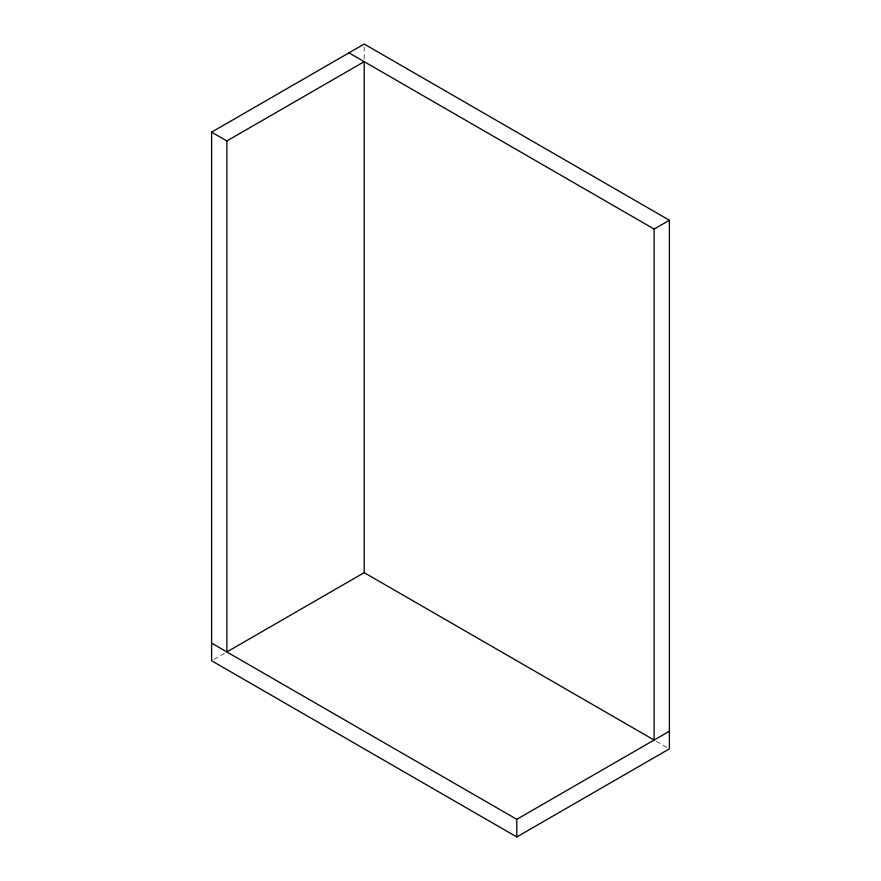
<?xml version="1.0" encoding="UTF-8"?>
<svg xmlns="http://www.w3.org/2000/svg" width="881" height="881" viewBox="0 0 881 881"><rect width="100%" height="100%" fill="white"/><g stroke="black" fill="none" stroke-linecap="round" stroke-linejoin="round"><path stroke-width="0.66" stroke-dasharray="4.41 3.3" d="M213.973 659.384L224.633 653.228M656.279 741.284L667.005 747.473M364.205 46.792L364.205 59.159"/><path stroke-width="1.32" d="M211.605 132.15L364.205 44.05L669.395 220.25L669.395 748.85L516.795 836.95L211.605 660.75L211.605 132.15L226.869 140.96L364.205 61.67L364.205 572.65L654.131 740.04L654.131 229.06L348.942 52.86M654.131 229.06L669.395 220.25M364.205 572.65L226.869 651.94L226.869 140.96M211.605 643.13L516.795 819.33L669.395 731.23M516.795 819.33L516.795 836.95"/></g></svg>
